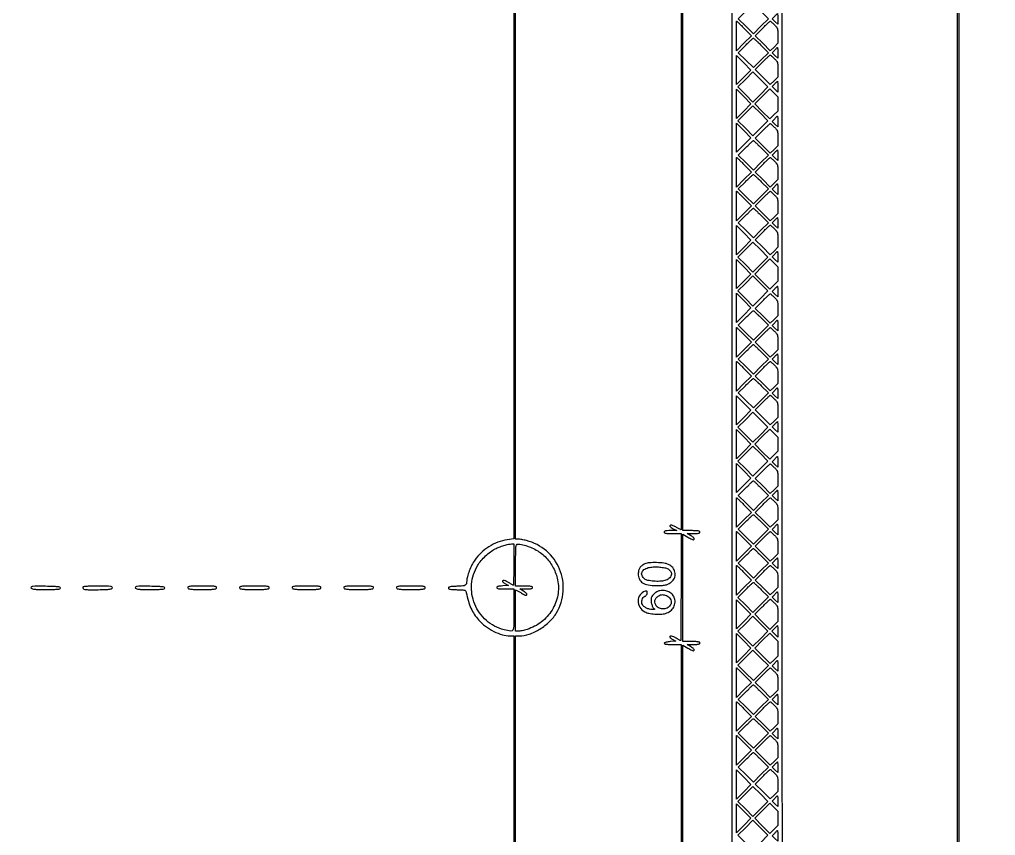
# Model space of a CAD drawing. Extents: x 0 to 836, y 5 to 589.
# Drawn here: x 633.6 to 721.4, y 268.6 to 342 of the extents above; entities that cross this region are included whole.
import ezdxf

# ---------------------------------------------------------------- set-up
doc = ezdxf.new("R2010")
doc.units = 0
doc.header["$MEASUREMENT"] = 0

msp = doc.modelspace()

# ---------------------------------------------------------------- linework, layer by layer
for points in [[(201.712326, 537.783562, -0.000001), (217.055896, 537.76491, -0.426088)], [(546.957638, 269.095817, -0.000001), (546.976289, 285.583213, -0.415883)], [(835.446278, 121.592707, -0.000059), (835.429914, 203.53197, -0.00002), (835.42504, 321.569549), (835.424938, 588.3084), (835.769253, 588.3084, 0.013775), (835.969061, 588.313906, 0.121919), (836.052736, 588.339582, 0.232745), (836.087862, 588.394014, 0.064289), (836.086534, 588.49875), (836.0595, 588.6891), (420.497259, 588.710259, 0.000013), (261.145696, 588.714318, 0.000021), (126.989856, 588.708632)], [(718.0002, 512.4222), (718.0002, 320.588723, -0.000011), (717.997333, 194.273324, -0.000202)], [(604.852986, 529.408162, -0.000002), (620.423836, 529.389509, -0.550615)], [(308.18842, 529.408162, -0.000002), (322.638019, 529.38951, -0.415836)], [(238.738155, 529.614638, -0.000002), (224.300981, 529.63329, -0.415836)], [(531.796111, 538.074638, -0.000002), (517.6951, 538.093291, -0.426056)], [(413.368417, 538.074638, -0.000002), (399.676779, 538.093291, -0.415815)], [(693.315638, 481.579418, -0.000002), (693.334294, 494.031443, -0.550517)], [(336.166934, 548.220763, -0.000002), (326.827688, 548.233536, -0.413812)], [(693.109162, 421.684687, -0.000002), (693.090507, 409.236574, -0.415775)], [(689.941022, 529.408162, -0.000003), (701.809045, 529.389505, -0.550493)], [(383.716206, 529.408162, -0.000003), (394.123716, 529.389504, -0.425916)], [(604.231838, 387.151416, -0.000003), (604.250494, 398.693431, -0.41574)], [(718.148241, 147.565102, 0.000075), (718.164575, 211.571705, 0.000026), (718.1694, 303.889409), (718.1694, 512.350018)], [(702.264644, 191.1114), (702.243472, 351.987169), (702.2223, 512.862937), (661.556209, 512.849834), (620.890119, 512.836731), (620.863609, 513.157512, 0.026954), (620.843222, 513.306107, 0.068539), (620.808319, 513.408976, 0.101462), (620.757379, 513.473778, 0.129485), (620.68905, 513.50635, 0.121912), (620.615088, 513.502253, 0.211929), (620.569515, 513.462632, 0.094469), (620.546543, 513.37233, 0.015182), (620.541, 513.189803), (620.541, 512.8452), (567.3699, 512.8452), (514.1988, 512.8452)], [(678.065531, 377.195383, -0.000057), (678.069, 346.573573), (678.069, 295.291449), (677.478952, 295.198539, 0.052832), (676.638506, 294.973392, 0.048551), (675.838126, 294.572513, 0.048585), (675.130605, 294.025151, 0.053082), (674.565157, 293.366205, 0.034678), (674.305656, 292.927133, 0.022898), (674.067243, 292.391353, 0.022507), (673.890656, 291.872222, 0.069636), (673.837705, 291.506602, -0.060094), (673.804136, 291.239065, -0.206308), (673.700233, 291.10289, -0.10868), (673.481308, 291.036221, -0.011633), (672.947908, 291.006411, 0.006389), (672.553132, 290.988499, 0.034798), (672.341003, 290.961265, 0.077731), (672.227326, 290.919459, 0.272253), (672.1893, 290.8548, 0.275917), (672.228047, 290.78993, 0.075857), (672.344791, 290.748305, 0.03389), (672.562767, 290.721287, 0.006118), (672.971032, 290.703586, -0.004101), (673.483934, 290.683422, -0.062718), (673.658322, 290.65299, -0.184944), (673.745407, 290.584871, -0.087687), (673.79723, 290.449786, 0.021786), (673.984242, 289.668537, 0.035934), (674.217147, 289.031197, 0.040111), (674.516841, 288.485692, 0.037977), (674.904738, 287.984311, 0.049105), (675.524806, 287.420092, 0.042271), (676.273805, 286.955032, 0.044017), (677.04772, 286.643059, 0.073936), (677.739511, 286.5402), (678.069, 286.5402), (678.069, 238.827708)], [(678.2382, 238.8258), (678.2382, 286.5402), (678.561245, 286.5402, 0.085861), (679.458211, 286.695373, 0.053066), (680.424881, 287.160704, 0.051952), (681.297916, 287.836147, 0.069716), (681.917864, 288.619787, 0.11512), (682.5194, 290.558489, 0.116908), (682.195482, 292.551335, 0.116987), (681.011803, 294.185721, 0.115391), (679.214476, 295.124421, 0.009984), (679.004119, 295.174025, 0.009579), (678.789035, 295.215936, 0.009552), (678.598002, 295.245627, 0.033784), (678.474226, 295.254), (678.2382, 295.254), (678.2382, 346.554849, -0.000057), (678.241669, 377.187861, -0.000595)], [(693.1278, 345.795267), (693.1278, 296.085534), (692.736444, 296.304267, 0.011597), (692.578084, 296.388017, 0.014102), (692.425903, 296.458747, 0.012683), (692.295754, 296.510958, 0.089272), (692.228844, 296.523, 0.181597), (692.13939, 296.489403, 0.363837), (692.128552, 296.41974, 0.105918), (692.230451, 296.311364, 0.029861), (692.42985, 296.19036), (692.7471, 296.022878), (692.17605, 296.019139, 0.009031), (691.883658, 296.011942, 0.045588), (691.721948, 295.990177, 0.104163), (691.636175, 295.950583, 0.236978), (691.605, 295.8885, 0.273642), (691.642875, 295.824477, 0.084509), (691.75305, 295.786275, 0.035355), (691.962814, 295.7664, 0.005946), (692.3664, 295.7616), (693.1278, 295.7616), (693.1278, 290.9394, -0.000855), (693.12464, 289.090324, -0.001425), (693.114881, 287.533721, -0.000082), (693.101895, 286.135106, -0.411449), (693.083819, 286.1172, -0.123338), (693.054757, 286.12448, -0.004527), (692.95434, 286.179328, -0.008014), (692.836363, 286.247664, -0.005516), (692.7048, 286.3287, 0.025038), (692.466898, 286.462721, 0.062172), (692.278696, 286.529037, 0.131175), (692.160765, 286.523578, 0.326866), (692.1126, 286.457773, 0.190299), (692.128736, 286.41691, 0.029092), (692.193367, 286.35543, 0.029066), (692.282255, 286.288675, 0.021498), (692.38755, 286.225123), (692.6625, 286.0749), (692.161486, 286.0326, 0.017263), (691.95878, 286.008415, 0.029087), (691.791382, 285.972484, 0.030909), (691.667797, 285.929962, 0.218326), (691.625686, 285.88455, 0.394038), (691.649172, 285.833732, 0.06108), (691.766382, 285.801903, 0.029434), (691.983121, 285.783588, 0.006363), (692.35935, 285.7788), (693.1278, 285.7788), (693.1278, 227.872295)], [(693.297, 227.791709), (693.297, 285.706618), (693.751448, 285.446609, 0.004639), (694.089591, 285.257286, 0.060119), (694.223398, 285.203681, 0.289671), (694.285054, 285.222954, 0.17782), (694.3122, 285.296871, 0.174943), (694.29269, 285.350925, 0.032609), (694.219008, 285.428767, 0.031428), (694.116422, 285.512543, 0.024173), (693.99495, 285.591028), (693.6777, 285.774913), (694.24875, 285.776857, 0.008975), (694.541652, 285.783112, 0.045684), (694.703151, 285.804325, 0.104993), (694.788656, 285.843656, 0.2369), (694.8198, 285.9057, 0.273642), (694.781925, 285.969723, 0.084509), (694.67175, 286.007925, 0.035355), (694.461986, 286.0278, 0.005946), (694.0584, 286.0326), (693.297, 286.0326), (693.297, 290.861009), (693.297, 295.689418), (693.751448, 295.429409, 0.004616), (694.095719, 295.236634, 0.066284), (694.226326, 295.186149, 0.315049), (694.286707, 295.209843, 0.147671), (694.3122, 295.294279, 0.168972), (694.291643, 295.353373, 0.03918), (694.219008, 295.431673, 0.036138), (694.116401, 295.513356, 0.0286), (693.99495, 295.58664), (693.6777, 295.754122), (694.24875, 295.757861, 0.009031), (694.541142, 295.765058, 0.045588), (694.702852, 295.786823, 0.104163), (694.788625, 295.826417, 0.236978), (694.8198, 295.8885, 0.273642), (694.781925, 295.952523, 0.084509), (694.67175, 295.990725, 0.035355), (694.461986, 296.0106, 0.005946), (694.0584, 296.0154), (693.297, 296.0154), (693.297, 345.725976)], [(598.142374, 133.226362, -0.000004), (607.061927, 133.207701, -0.425827)], [(717.979042, 153.570589, -0.000014), (717.95733, 128.915092, -0.566366)]]:
    msp.add_lwpolyline(points, format="xyb")
msp.add_lwpolyline([(697.6962, 508.1922), (697.6962, 349.6518), (697.6962, 191.1114)])
for points in [[(700.341991, 342.733821), (700.995713, 342.076243), (700.318857, 341.403356), (699.642, 340.730469), (698.965143, 341.403356), (698.288287, 342.076243), (698.942009, 342.733821, -0.00331), (699.195935, 342.985887, -0.005234), (699.417291, 343.198236, -0.001538), (699.611265, 343.379337, -0.189215), (699.642, 343.3914, -0.189215), (699.672735, 343.379337, -0.001538), (699.866709, 343.198236, -0.005234), (700.088065, 342.985887, -0.00331)], [(698.819191, 341.211021), (699.472913, 340.553443), (698.796057, 339.880556), (698.1192, 339.207669), (698.1192, 340.538135, -0.001629), (698.120862, 341.048301, -0.002717), (698.125996, 341.477776, -0.000298), (698.132857, 341.859297, -0.408783), (698.142335, 341.8686, -0.194734), (698.158153, 341.862197, -0.000411), (698.350704, 341.675436, -0.00269), (698.566897, 341.463128, -0.001656)], [(701.520783, 341.555331, -0.023128), (701.717566, 341.344544, -0.098766), (701.800865, 341.194892, -0.069835), (701.834472, 341.000947, -0.008033), (701.8416, 340.5573), (701.8416, 339.872539), (701.502187, 339.541111), (701.162774, 339.209683), (700.486931, 339.881563), (699.811087, 340.553443), (700.464809, 341.211021, -0.002913), (700.718343, 341.463097, -0.004636), (700.938461, 341.675436, -0.001211), (701.132012, 341.857827, -0.190583), (701.159248, 341.8686, -0.175863), (701.185193, 341.859183, -0.004416), (701.282245, 341.776577, -0.008954), (701.394889, 341.675383, -0.005921)], [(701.8416, 342.064272), (701.8416, 341.583144), (701.587454, 341.826632), (701.333308, 342.070119), (701.560982, 342.30776, -0.005425), (701.650154, 342.398836, -0.008317), (701.729553, 342.475593, -0.003724), (701.798263, 342.538888, -0.186352), (701.815128, 342.5454, -0.39481), (701.825825, 342.535394, -0.002934), (701.833824, 342.404069, -0.008584), (701.839697, 342.248756, -0.005157)], [(700.341991, 339.688221), (700.995713, 339.030643), (700.318857, 338.357756), (699.642, 337.684869), (698.965143, 338.357756), (698.288287, 339.030643), (698.942009, 339.688221, -0.00331), (699.195935, 339.940287, -0.005234), (699.417291, 340.152636, -0.001538), (699.611265, 340.333737, -0.189215), (699.642, 340.3458, -0.189215), (699.672735, 340.333737, -0.001538), (699.866709, 340.152636, -0.005234), (700.088065, 339.940287, -0.00331)], [(701.8416, 339.018672), (701.8416, 338.537544), (701.587454, 338.781032), (701.333308, 339.024519), (701.560982, 339.26216, -0.005425), (701.650154, 339.353236, -0.008317), (701.729553, 339.429993, -0.003724), (701.798263, 339.493288, -0.186352), (701.815128, 339.4998, -0.39481), (701.825825, 339.489794, -0.002934), (701.833824, 339.358469, -0.008584), (701.839697, 339.203156, -0.005157)], [(701.520783, 338.509731, -0.023128), (701.717566, 338.298944, -0.098766), (701.800865, 338.149292, -0.069835), (701.834472, 337.955347, -0.008033), (701.8416, 337.5117), (701.8416, 336.826939), (701.502187, 336.495511), (701.162774, 336.164083), (700.486931, 336.835963), (699.811087, 337.507843), (700.464809, 338.165421, -0.002913), (700.718343, 338.417497, -0.004636), (700.938461, 338.629836, -0.001211), (701.132012, 338.812227, -0.190583), (701.159248, 338.823, -0.175863), (701.185193, 338.813583, -0.004416), (701.282245, 338.730977, -0.008954), (701.394889, 338.629783, -0.005921)], [(701.8416, 335.973072), (701.8416, 335.491944), (701.587454, 335.735432), (701.333308, 335.978919), (701.560982, 336.21656, -0.005425), (701.650154, 336.307636, -0.008317), (701.729553, 336.384393, -0.003724), (701.798263, 336.447688, -0.186352), (701.815128, 336.4542, -0.39481), (701.825825, 336.444194, -0.002934), (701.833824, 336.312869, -0.008584), (701.839697, 336.157556, -0.005157)], [(701.8416, 332.842872), (701.8416, 332.361744), (701.587454, 332.605232), (701.333308, 332.848719), (701.560982, 333.08636, -0.005425), (701.650154, 333.177436, -0.008317), (701.729553, 333.254193, -0.003724), (701.798263, 333.317488, -0.186352), (701.815128, 333.324, -0.39481), (701.825825, 333.313994, -0.002934), (701.833824, 333.182669, -0.008584), (701.839697, 333.027356, -0.005157)], [(701.520783, 332.333931, -0.023128), (701.717566, 332.123144, -0.098766), (701.800865, 331.973492, -0.069835), (701.834472, 331.779547, -0.008033), (701.8416, 331.3359), (701.8416, 330.651139), (701.502187, 330.319711), (701.162774, 329.988283), (700.486931, 330.660163), (699.811087, 331.332043), (700.464809, 331.989621, -0.002913), (700.718343, 332.241697, -0.004636), (700.938461, 332.454036, -0.001211), (701.132012, 332.636427, -0.190583), (701.159248, 332.6472, -0.175863), (701.185193, 332.637783, -0.004416), (701.282245, 332.555177, -0.008954), (701.394889, 332.453983, -0.005921)], [(700.341991, 330.466821), (700.995713, 329.809243), (700.318857, 329.136356), (699.642, 328.463469), (698.965143, 329.136356), (698.288287, 329.809243), (698.942009, 330.466821, -0.00331), (699.195935, 330.718887, -0.005234), (699.417291, 330.931236, -0.001538), (699.611265, 331.112337, -0.189215), (699.642, 331.1244, -0.189215), (699.672735, 331.112337, -0.001538), (699.866709, 330.931236, -0.005234), (700.088065, 330.718887, -0.00331)], [(698.819191, 328.944021), (699.472913, 328.286443), (698.796057, 327.613556), (698.1192, 326.940669), (698.1192, 328.271135, -0.001629), (698.120862, 328.781301, -0.002717), (698.125996, 329.210776, -0.000298), (698.132857, 329.592297, -0.408783), (698.142335, 329.6016, -0.194734), (698.158153, 329.595197, -0.000411), (698.350704, 329.408436, -0.00269), (698.566897, 329.196128, -0.001656)], [(701.520783, 329.288331, -0.023128), (701.717566, 329.077544, -0.098766), (701.800865, 328.927892, -0.069835), (701.834472, 328.733947, -0.008033), (701.8416, 328.2903), (701.8416, 327.605539), (701.502187, 327.274111), (701.162774, 326.942683), (700.486931, 327.614563), (699.811087, 328.286443), (700.464809, 328.944021, -0.002913), (700.718343, 329.196097, -0.004636), (700.938461, 329.408436, -0.001211), (701.132012, 329.590827, -0.190583), (701.159248, 329.6016, -0.175863), (701.185193, 329.592183, -0.004416), (701.282245, 329.509577, -0.008954), (701.394889, 329.408383, -0.005921)], [(701.8416, 329.797272), (701.8416, 329.316144), (701.587454, 329.559632), (701.333308, 329.803119), (701.560982, 330.04076, -0.005425), (701.650154, 330.131836, -0.008317), (701.729553, 330.208593, -0.003724), (701.798263, 330.271888, -0.186352), (701.815128, 330.2784, -0.39481), (701.825825, 330.268394, -0.002934), (701.833824, 330.137069, -0.008584), (701.839697, 329.981756, -0.005157)], [(700.341991, 327.421221), (700.995713, 326.763643), (700.318857, 326.090756), (699.642, 325.417869), (698.965143, 326.090756), (698.288287, 326.763643), (698.942009, 327.421221, -0.00331), (699.195935, 327.673287, -0.005234), (699.417291, 327.885636, -0.001538), (699.611265, 328.066737, -0.189215), (699.642, 328.0788, -0.189215), (699.672735, 328.066737, -0.001538), (699.866709, 327.885636, -0.005234), (700.088065, 327.673287, -0.00331)], [(701.8416, 326.751672), (701.8416, 326.270544), (701.587454, 326.514032), (701.333308, 326.757519), (701.560982, 326.99516, -0.005425), (701.650154, 327.086236, -0.008317), (701.729553, 327.162993, -0.003724), (701.798263, 327.226288, -0.186352), (701.815128, 327.2328, -0.39481), (701.825825, 327.222794, -0.002934), (701.833824, 327.091469, -0.008584), (701.839697, 326.936156, -0.005157)], [(698.819191, 325.898421), (699.472913, 325.240843), (698.796057, 324.567956), (698.1192, 323.895069), (698.1192, 325.225535, -0.001629), (698.120862, 325.735701, -0.002717), (698.125996, 326.165176, -0.000298), (698.132857, 326.546697, -0.408783), (698.142335, 326.556, -0.194734), (698.158153, 326.549597, -0.000411), (698.350704, 326.362836, -0.00269), (698.566897, 326.150528, -0.001656)], [(701.520783, 326.242731, -0.023128), (701.717566, 326.031944, -0.098766), (701.800865, 325.882292, -0.069835), (701.834472, 325.688347, -0.008033), (701.8416, 325.2447), (701.8416, 324.559939), (701.502187, 324.228511), (701.162774, 323.897083), (700.486931, 324.568963), (699.811087, 325.240843), (700.464809, 325.898421, -0.002913), (700.718343, 326.150497, -0.004636), (700.938461, 326.362836, -0.001211), (701.132012, 326.545227, -0.190583), (701.159248, 326.556, -0.175863), (701.185193, 326.546583, -0.004416), (701.282245, 326.463977, -0.008954), (701.394889, 326.362783, -0.005921)], [(700.341991, 324.375621), (700.995713, 323.718043), (700.318857, 323.045156), (699.642, 322.372269), (698.965143, 323.045156), (698.288287, 323.718043), (698.942009, 324.375621, -0.00331), (699.195935, 324.627687, -0.005234), (699.417291, 324.840036, -0.001538), (699.611265, 325.021137, -0.189215), (699.642, 325.0332, -0.189215), (699.672735, 325.021137, -0.001538), (699.866709, 324.840036, -0.005234), (700.088065, 324.627687, -0.00331)], [(701.520783, 323.197131, -0.023128), (701.717566, 322.986344, -0.098766), (701.800865, 322.836692, -0.069835), (701.834472, 322.642747, -0.008033), (701.8416, 322.1991), (701.8416, 321.514339), (701.502187, 321.182911), (701.162774, 320.851483), (700.486931, 321.523363), (699.811087, 322.195243), (700.464809, 322.852821, -0.002913), (700.718343, 323.104897, -0.004636), (700.938461, 323.317236, -0.001211), (701.132012, 323.499627, -0.190583), (701.159248, 323.5104, -0.175863), (701.185193, 323.500983, -0.004416), (701.282245, 323.418377, -0.008954), (701.394889, 323.317183, -0.005921)], [(701.8416, 323.706072), (701.8416, 323.224944), (701.587454, 323.468432), (701.333308, 323.711919), (701.560982, 323.94956, -0.005425), (701.650154, 324.040636, -0.008317), (701.729553, 324.117393, -0.003724), (701.798263, 324.180688, -0.186352), (701.815128, 324.1872, -0.39481), (701.825825, 324.177194, -0.002934), (701.833824, 324.045869, -0.008584), (701.839697, 323.890556, -0.005157)], [(701.8416, 320.660472), (701.8416, 320.179344), (701.587454, 320.422832), (701.333308, 320.666319), (701.560982, 320.90396, -0.005425), (701.650154, 320.995036, -0.008317), (701.729553, 321.071793, -0.003724), (701.798263, 321.135088, -0.186352), (701.815128, 321.1416, -0.39481), (701.825825, 321.131594, -0.002934), (701.833824, 321.000269, -0.008584), (701.839697, 320.844956, -0.005157)], [(701.520783, 317.021331, -0.023128), (701.717566, 316.810544, -0.098766), (701.800865, 316.660892, -0.069835), (701.834472, 316.466947, -0.008033), (701.8416, 316.0233), (701.8416, 315.338539), (701.502187, 315.007111), (701.162774, 314.675683), (700.486931, 315.347563), (699.811087, 316.019443), (700.464809, 316.677021, -0.002913), (700.718343, 316.929097, -0.004636), (700.938461, 317.141436, -0.001211), (701.132012, 317.323827, -0.190583), (701.159248, 317.3346, -0.175863), (701.185193, 317.325183, -0.004416), (701.282245, 317.242577, -0.008954), (701.394889, 317.141383, -0.005921)], [(701.8416, 317.530272), (701.8416, 317.049144), (701.587454, 317.292632), (701.333308, 317.536119), (701.560982, 317.77376, -0.005425), (701.650154, 317.864836, -0.008317), (701.729553, 317.941593, -0.003724), (701.798263, 318.004888, -0.186352), (701.815128, 318.0114, -0.39481), (701.825825, 318.001394, -0.002934), (701.833824, 317.870069, -0.008584), (701.839697, 317.714756, -0.005157)], [(700.341991, 315.154221), (700.995713, 314.496643), (700.318857, 313.823756), (699.642, 313.150869), (698.965143, 313.823756), (698.288287, 314.496643), (698.942009, 315.154221, -0.00331), (699.195935, 315.406287, -0.005234), (699.417291, 315.618636, -0.001538), (699.611265, 315.799737, -0.189215), (699.642, 315.8118, -0.189215), (699.672735, 315.799737, -0.001538), (699.866709, 315.618636, -0.005234), (700.088065, 315.406287, -0.00331)], [(701.8416, 314.484672), (701.8416, 314.003544), (701.587454, 314.247032), (701.333308, 314.490519), (701.560982, 314.72816, -0.005425), (701.650154, 314.819236, -0.008317), (701.729553, 314.895993, -0.003724), (701.798263, 314.959288, -0.186352), (701.815128, 314.9658, -0.39481), (701.825825, 314.955794, -0.002934), (701.833824, 314.824469, -0.008584), (701.839697, 314.669156, -0.005157)], [(698.819191, 313.631421), (699.472913, 312.973843), (698.796057, 312.300956), (698.1192, 311.628069), (698.1192, 312.958535, -0.001629), (698.120862, 313.468701, -0.002717), (698.125996, 313.898176, -0.000298), (698.132857, 314.279697, -0.408783), (698.142335, 314.289, -0.194734), (698.158153, 314.282597, -0.000411), (698.350704, 314.095836, -0.00269), (698.566897, 313.883528, -0.001656)], [(701.520783, 313.975731, -0.023128), (701.717566, 313.764944, -0.098766), (701.800865, 313.615292, -0.069835), (701.834472, 313.421347, -0.008033), (701.8416, 312.9777), (701.8416, 312.292939), (701.502187, 311.961511), (701.162774, 311.630083), (700.486931, 312.301963), (699.811087, 312.973843), (700.464809, 313.631421, -0.002913), (700.718343, 313.883497, -0.004636), (700.938461, 314.095836, -0.001211), (701.132012, 314.278227, -0.190583), (701.159248, 314.289, -0.175863), (701.185193, 314.279583, -0.004416), (701.282245, 314.196977, -0.008954), (701.394889, 314.095783, -0.005921)], [(700.341991, 312.108621), (700.995713, 311.451043), (700.318857, 310.778156), (699.642, 310.105269), (698.965143, 310.778156), (698.288287, 311.451043), (698.942009, 312.108621, -0.00331), (699.195935, 312.360687, -0.005234), (699.417291, 312.573036, -0.001538), (699.611265, 312.754137, -0.189215), (699.642, 312.7662, -0.189215), (699.672735, 312.754137, -0.001538), (699.866709, 312.573036, -0.005234), (700.088065, 312.360687, -0.00331)], [(698.819191, 310.585821), (699.472913, 309.928243), (698.796057, 309.255356), (698.1192, 308.582469), (698.1192, 309.912935, -0.001629), (698.120862, 310.423101, -0.002717), (698.125996, 310.852576, -0.000298), (698.132857, 311.234097, -0.408783), (698.142335, 311.2434, -0.194734), (698.158153, 311.236997, -0.000411), (698.350704, 311.050236, -0.00269), (698.566897, 310.837928, -0.001656)], [(701.520783, 310.930131, -0.023128), (701.717566, 310.719344, -0.098766), (701.800865, 310.569692, -0.069835), (701.834472, 310.375747, -0.008033), (701.8416, 309.9321), (701.8416, 309.247339), (701.502187, 308.915911), (701.162774, 308.584483), (700.486931, 309.256363), (699.811087, 309.928243), (700.464809, 310.585821, -0.002913), (700.718343, 310.837897, -0.004636), (700.938461, 311.050236, -0.001211), (701.132012, 311.232627, -0.190583), (701.159248, 311.2434, -0.175863), (701.185193, 311.233983, -0.004416), (701.282245, 311.151377, -0.008954), (701.394889, 311.050183, -0.005921)], [(701.8416, 311.439072), (701.8416, 310.957944), (701.587454, 311.201432), (701.333308, 311.444919), (701.560982, 311.68256, -0.005425), (701.650154, 311.773636, -0.008317), (701.729553, 311.850393, -0.003724), (701.798263, 311.913688, -0.186352), (701.815128, 311.9202, -0.39481), (701.825825, 311.910194, -0.002934), (701.833824, 311.778869, -0.008584), (701.839697, 311.623556, -0.005157)], [(700.341991, 309.063021), (700.995713, 308.405443), (700.318857, 307.732556), (699.642, 307.059669), (698.965143, 307.732556), (698.288287, 308.405443), (698.942009, 309.063021, -0.00331), (699.195935, 309.315087, -0.005234), (699.417291, 309.527436, -0.001538), (699.611265, 309.708537, -0.189215), (699.642, 309.7206, -0.189215), (699.672735, 309.708537, -0.001538), (699.866709, 309.527436, -0.005234), (700.088065, 309.315087, -0.00331)], [(701.8416, 308.393472), (701.8416, 307.912344), (701.587454, 308.155832), (701.333308, 308.399319), (701.560982, 308.63696, -0.005425), (701.650154, 308.728036, -0.008317), (701.729553, 308.804793, -0.003724), (701.798263, 308.868088, -0.186352), (701.815128, 308.8746, -0.39481), (701.825825, 308.864594, -0.002934), (701.833824, 308.733269, -0.008584), (701.839697, 308.577956, -0.005157)], [(701.520783, 307.884531, -0.023128), (701.717566, 307.673744, -0.098766), (701.800865, 307.524092, -0.069835), (701.834472, 307.330147, -0.008033), (701.8416, 306.8865), (701.8416, 306.201739), (701.502187, 305.870311), (701.162774, 305.538883), (700.486931, 306.210763), (699.811087, 306.882643), (700.464809, 307.540221, -0.002913), (700.718343, 307.792297, -0.004636), (700.938461, 308.004636, -0.001211), (701.132012, 308.187027, -0.190583), (701.159248, 308.1978, -0.175863), (701.185193, 308.188383, -0.004416), (701.282245, 308.105777, -0.008954), (701.394889, 308.004583, -0.005921)], [(701.8416, 305.347872), (701.8416, 304.866744), (701.587454, 305.110232), (701.333308, 305.353719), (701.560982, 305.59136, -0.005425), (701.650154, 305.682436, -0.008317), (701.729553, 305.759193, -0.003724), (701.798263, 305.822488, -0.186352), (701.815128, 305.829, -0.39481), (701.825825, 305.818994, -0.002934), (701.833824, 305.687669, -0.008584), (701.839697, 305.532356, -0.005157)], [(701.8416, 302.217672), (701.8416, 301.736544), (701.587454, 301.980032), (701.333308, 302.223519), (701.560982, 302.46116, -0.005425), (701.650154, 302.552236, -0.008317), (701.729553, 302.628993, -0.003724), (701.798263, 302.692288, -0.186352), (701.815128, 302.6988, -0.39481), (701.825825, 302.688794, -0.002934), (701.833824, 302.557469, -0.008584), (701.839697, 302.402156, -0.005157)], [(701.520783, 301.708731, -0.023128), (701.717566, 301.497944, -0.098766), (701.800865, 301.348292, -0.069835), (701.834472, 301.154347, -0.008033), (701.8416, 300.7107), (701.8416, 300.025939), (701.502187, 299.694511), (701.162774, 299.363083), (700.486931, 300.034963), (699.811087, 300.706843), (700.464809, 301.364421, -0.002913), (700.718343, 301.616497, -0.004636), (700.938461, 301.828836, -0.001211), (701.132012, 302.011227, -0.190583), (701.159248, 302.022, -0.175863), (701.185193, 302.012583, -0.004416), (701.282245, 301.929977, -0.008954), (701.394889, 301.828783, -0.005921)], [(700.341991, 299.841621), (700.995713, 299.184043), (700.318857, 298.511156), (699.642, 297.838269), (698.965143, 298.511156), (698.288287, 299.184043), (698.942009, 299.841621, -0.00331), (699.195935, 300.093687, -0.005234), (699.417291, 300.306036, -0.001538), (699.611265, 300.487137, -0.189215), (699.642, 300.4992, -0.189215), (699.672735, 300.487137, -0.001538), (699.866709, 300.306036, -0.005234), (700.088065, 300.093687, -0.00331)], [(701.8416, 299.172072), (701.8416, 298.690944), (701.587454, 298.934432), (701.333308, 299.177919), (701.560982, 299.41556, -0.005425), (701.650154, 299.506636, -0.008317), (701.729553, 299.583393, -0.003724), (701.798263, 299.646688, -0.186352), (701.815128, 299.6532, -0.39481), (701.825825, 299.643194, -0.002934), (701.833824, 299.511869, -0.008584), (701.839697, 299.356556, -0.005157)], [(698.819191, 298.318821), (699.472913, 297.661243), (698.796057, 296.988356), (698.1192, 296.315469), (698.1192, 297.645935, -0.001629), (698.120862, 298.156101, -0.002717), (698.125996, 298.585576, -0.000298), (698.132857, 298.967097, -0.408783), (698.142335, 298.9764, -0.194734), (698.158153, 298.969997, -0.000411), (698.350704, 298.783236, -0.00269), (698.566897, 298.570928, -0.001656)], [(701.520783, 298.663131, -0.023128), (701.717566, 298.452344, -0.098766), (701.800865, 298.302692, -0.069835), (701.834472, 298.108747, -0.008033), (701.8416, 297.6651), (701.8416, 296.980339), (701.502187, 296.648911), (701.162774, 296.317483), (700.486931, 296.989363), (699.811087, 297.661243), (700.464809, 298.318821, -0.002913), (700.718343, 298.570897, -0.004636), (700.938461, 298.783236, -0.001211), (701.132012, 298.965627, -0.190583), (701.159248, 298.9764, -0.175863), (701.185193, 298.966983, -0.004416), (701.282245, 298.884377, -0.008954), (701.394889, 298.783183, -0.005921)], [(700.341991, 296.796021), (700.995713, 296.138443), (700.318857, 295.465556), (699.642, 294.792669), (698.965143, 295.465556), (698.288287, 296.138443), (698.942009, 296.796021, -0.00331), (699.195935, 297.048087, -0.005234), (699.417291, 297.260436, -0.001538), (699.611265, 297.441537, -0.189215), (699.642, 297.4536, -0.189215), (699.672735, 297.441537, -0.001538), (699.866709, 297.260436, -0.005234), (700.088065, 297.048087, -0.00331)], [(701.8416, 296.126472), (701.8416, 295.645344), (701.587454, 295.888832), (701.333308, 296.132319), (701.560982, 296.36996, -0.005425), (701.650154, 296.461036, -0.008317), (701.729553, 296.537793, -0.003724), (701.798263, 296.601088, -0.186352), (701.815128, 296.6076, -0.39481), (701.825825, 296.597594, -0.002934), (701.833824, 296.466269, -0.008584), (701.839697, 296.310956, -0.005157)], [(698.819191, 295.273221), (699.472913, 294.615643), (698.796057, 293.942756), (698.1192, 293.269869), (698.1192, 294.600335, -0.001629), (698.120862, 295.110501, -0.002717), (698.125996, 295.539976, -0.000298), (698.132857, 295.921497, -0.408783), (698.142335, 295.9308, -0.194734), (698.158153, 295.924397, -0.000411), (698.350704, 295.737636, -0.00269), (698.566897, 295.525328, -0.001656)], [(701.520783, 295.617531, -0.023128), (701.717566, 295.406744, -0.098766), (701.800865, 295.257092, -0.069835), (701.834472, 295.063147, -0.008033), (701.8416, 294.6195), (701.8416, 293.934739), (701.502187, 293.603311), (701.162774, 293.271883), (700.486931, 293.943763), (699.811087, 294.615643), (700.464809, 295.273221, -0.002913), (700.718343, 295.525297, -0.004636), (700.938461, 295.737636, -0.001211), (701.132012, 295.920027, -0.190583), (701.159248, 295.9308, -0.175863), (701.185193, 295.921383, -0.004416), (701.282245, 295.838777, -0.008954), (701.394889, 295.737583, -0.005921)], [(678.069, 292.9698, -0.002214), (678.065839, 292.256125, -0.003692), (678.056081, 291.655328, -0.000549), (678.042994, 291.126117, -0.406671), (678.025019, 291.1086, -0.123338), (677.995957, 291.11588, -0.004527), (677.89554, 291.170728, -0.008014), (677.777563, 291.239064, -0.005516), (677.646, 291.3201, 0.025038), (677.408098, 291.454121, 0.062172), (677.219896, 291.520437, 0.131175), (677.101965, 291.514978, 0.326866), (677.0538, 291.449173, 0.190299), (677.069936, 291.40831, 0.029092), (677.134567, 291.34683, 0.029066), (677.223455, 291.280075, 0.021498), (677.32875, 291.216523), (677.6037, 291.0663), (677.07495, 291.041113, 0.011248), (676.817663, 291.02305, 0.045136), (676.662706, 290.994404, 0.089857), (676.576338, 290.952444, 0.239244), (676.5462, 290.893063, 0.284034), (676.584182, 290.831596, 0.076103), (676.69842, 290.794763, 0.033861), (676.911131, 290.775076, 0.006149), (677.3076, 290.7702), (678.069, 290.7702), (678.069, 288.8667, -0.002434), (678.061695, 287.365939, -0.112965), (677.990835, 287.069604, -0.327673), (677.801144, 286.971376, -0.024139), (677.192912, 287.097048, -0.117152), (675.599992, 287.937017, -0.116694), (674.552283, 289.404711, -0.116692), (674.273373, 291.18632, -0.117143), (674.823206, 292.90121, -0.039513), (675.126588, 293.323952, -0.029071), (675.523797, 293.742217, -0.029212), (675.963678, 294.10874, -0.041836), (676.395566, 294.375108, -0.02641), (676.752315, 294.532806, -0.017156), (677.17903, 294.678538, -0.016876), (677.589116, 294.788089, -0.049554), (677.87865, 294.825432), (678.069, 294.831)], [(679.02471, 294.705023, -0.065301), (680.10115, 294.268548, -0.072856), (680.984612, 293.581341, -0.073083), (681.63179, 292.671628, -0.066301), (682.016629, 291.583799, -0.099113), (682.03051, 290.201083, -0.091259), (681.51667, 288.874534, -0.089543), (680.552969, 287.79806, -0.090857), (679.278323, 287.133184, -0.011169), (679.049659, 287.068115, -0.011079), (678.817705, 287.013133, -0.010991), (678.612884, 286.974038, -0.041679), (678.483089, 286.9632), (678.2382, 286.9632), (678.2382, 288.830609), (678.2382, 290.698018), (678.692648, 290.438009, 0.004639), (679.030791, 290.248686, 0.060119), (679.164598, 290.195081, 0.289671), (679.226254, 290.214354, 0.17782), (679.2534, 290.288271, 0.174943), (679.23389, 290.342325, 0.032609), (679.160208, 290.420167, 0.031428), (679.057622, 290.503943, 0.024173), (678.93615, 290.582428), (678.6189, 290.766313), (679.18995, 290.768257, 0.008975), (679.482852, 290.774512, 0.045684), (679.644351, 290.795725, 0.104993), (679.729856, 290.835056, 0.2369), (679.761, 290.8971, 0.273642), (679.723125, 290.961123, 0.084509), (679.61295, 290.999325, 0.035355), (679.403186, 291.0192, 0.005946), (678.9996, 291.024), (678.2382, 291.024), (678.2382, 292.9275, -0.002238), (678.244857, 294.414763, -0.102261), (678.309178, 294.712497, -0.334492), (678.487097, 294.811698, -0.029471)], [(700.341991, 293.750421), (700.995713, 293.092843), (700.318857, 292.419956), (699.642, 291.747069), (698.965143, 292.419956), (698.288287, 293.092843), (698.942009, 293.750421, -0.00331), (699.195935, 294.002487, -0.005234), (699.417291, 294.214836, -0.001538), (699.611265, 294.395937, -0.189215), (699.642, 294.408, -0.189215), (699.672735, 294.395937, -0.001538), (699.866709, 294.214836, -0.005234), (700.088065, 294.002487, -0.00331)], [(701.8416, 293.080872), (701.8416, 292.599744), (701.587454, 292.843232), (701.333308, 293.086719), (701.560982, 293.32436, -0.005425), (701.650154, 293.415436, -0.008317), (701.729553, 293.492193, -0.003724), (701.798263, 293.555488, -0.186352), (701.815128, 293.562, -0.39481), (701.825825, 293.551994, -0.002934), (701.833824, 293.420669, -0.008584), (701.839697, 293.265356, -0.005157)], [(689.8707, 293.020347, 0.053672), (689.598215, 292.863271, 0.089458), (689.415864, 292.672253, 0.090403), (689.312922, 292.431081, 0.055837), (689.2785, 292.1238, 0.10406), (689.379234, 291.645023, 0.148393), (689.660381, 291.317518, 0.105117), (690.159865, 291.13104, 0.03681), (690.9282, 291.073875, 0.014948), (691.467793, 291.089644, 0.05366), (691.807203, 291.146623, 0.072223), (692.071755, 291.264048, 0.044209), (692.343955, 291.471102, 0.140323), (692.566323, 291.83111, 0.124029), (692.578562, 292.272981, 0.116908), (692.377111, 292.68804, 0.115538), (692.010034, 292.970653, 0.076424), (691.584918, 293.089915, 0.024439), (690.928338, 293.137332, 0.024038), (690.274857, 293.121094, 0.085905)], [(691.963324, 292.577687, -0.152341), (692.211814, 292.333915, -0.193791), (692.246703, 292.017397, -0.158165), (692.046344, 291.716061, -0.101891), (691.668676, 291.525546, -0.056119), (691.221066, 291.456981, -0.030501), (690.66412, 291.468736, -0.02923), (690.14302, 291.542453, -0.110494), (689.843963, 291.675669, -0.135251), (689.616103, 291.967596, -0.203488), (689.618525, 292.286052, -0.162529), (689.862882, 292.558368, -0.086537), (690.2937, 292.712985, -0.038102), (690.718301, 292.753771, -0.025119), (691.208837, 292.73874, -0.02485), (691.66487, 292.678865, -0.073437)], [(698.819191, 292.227621), (699.472913, 291.570043), (698.796057, 290.897156), (698.1192, 290.224269), (698.1192, 291.554735, -0.001629), (698.120862, 292.064901, -0.002717), (698.125996, 292.494376, -0.000298), (698.132857, 292.875897, -0.408783), (698.142335, 292.8852, -0.194734), (698.158153, 292.878797, -0.000411), (698.350704, 292.692036, -0.00269), (698.566897, 292.479728, -0.001656)], [(701.520783, 292.571931, -0.023128), (701.717566, 292.361144, -0.098766), (701.800865, 292.211492, -0.069835), (701.834472, 292.017547, -0.008033), (701.8416, 291.5739), (701.8416, 290.889139), (701.502187, 290.557711), (701.162774, 290.226283), (700.486931, 290.898163), (699.811087, 291.570043), (700.464809, 292.227621, -0.002913), (700.718343, 292.479697, -0.004636), (700.938461, 292.692036, -0.001211), (701.132012, 292.874427, -0.190583), (701.159248, 292.8852, -0.175863), (701.185193, 292.875783, -0.004416), (701.282245, 292.793177, -0.008954), (701.394889, 292.691983, -0.005921)], [(634.600285, 290.878132, 0.251212), (634.667728, 290.795155, 0.071206), (634.834255, 290.751942, 0.025348), (635.161801, 290.731925, 0.002588), (635.939359, 290.7279, 0.002964), (636.661334, 290.73218, 0.021179), (637.009993, 290.751099, 0.045119), (637.197997, 290.78662, 0.335246), (637.2495, 290.8548, 0.334881), (637.197483, 290.923756, 0.04165), (637.001282, 290.962502, 0.020579), (636.642103, 290.987892, 0.002999), (635.910427, 291.005032, 0.002151), (635.091387, 291.015778, 0.02635), (634.77873, 291.002053, 0.099142), (634.63915, 290.959762, 0.328399)], [(639.275344, 290.932029, 0.362859), (639.292641, 290.811553, 0.142614), (639.455229, 290.733272, 0.039903), (639.850133, 290.699373, 0.006123), (640.639013, 290.704405, 0.002888), (641.372683, 290.72231, 0.025518), (641.695586, 290.748588, 0.067043), (641.862579, 290.794107, 0.250335), (641.928791, 290.87595, 0.329521), (641.889982, 290.956908, 0.093362), (641.748185, 291.000922, 0.026378), (641.435924, 291.020321, 0.002325), (640.644696, 291.024, 0.004799), (640.071943, 291.018503, 0.011967), (639.653682, 291.000452, 0.008478), (639.342865, 290.974276, 0.233154)], [(643.990885, 290.878132, 0.251212), (644.058328, 290.795155, 0.071206), (644.224855, 290.751942, 0.025348), (644.552401, 290.731925, 0.002588), (645.329959, 290.7279, 0.002964), (646.051934, 290.73218, 0.021179), (646.400593, 290.751099, 0.045119), (646.588597, 290.78662, 0.335246), (646.6401, 290.8548, 0.334881), (646.588083, 290.923756, 0.04165), (646.391882, 290.962502, 0.020579), (646.032703, 290.987892, 0.002999), (645.301027, 291.005032, 0.002151), (644.481987, 291.015778, 0.02635), (644.16933, 291.002053, 0.099142), (644.02975, 290.959762, 0.328399)], [(648.728905, 290.87595, 0.251426), (648.795044, 290.794644, 0.070478), (648.958954, 290.751998, 0.025711), (649.279103, 290.731994, 0.002748), (650.0241, 290.7279, 0.002748), (650.769097, 290.731994, 0.025711), (651.089246, 290.751998, 0.070478), (651.253156, 290.794644, 0.251426), (651.319295, 290.87595, 0.330993), (651.280251, 290.956976, 0.092428), (651.137188, 291.00094, 0.026158), (650.822403, 291.020326, 0.002301), (650.0241, 291.024, 0.002301), (649.225797, 291.020326, 0.026158), (648.911012, 291.00094, 0.092428), (648.767949, 290.956976, 0.330993)], [(653.381905, 290.87595, 0.254832), (653.449142, 290.794368, 0.068159), (653.618015, 290.751903, 0.024934), (653.947843, 290.731962, 0.002632), (654.7194, 290.7279, 0.002632), (655.490957, 290.731962, 0.024934), (655.820785, 290.751903, 0.068159), (655.989658, 290.794368, 0.254832), (656.056895, 290.87595, 0.335991), (656.016819, 290.95724, 0.088793), (655.868756, 291.000999, 0.02535), (655.544319, 291.020344, 0.002216), (654.7194, 291.024, 0.002216), (653.894481, 291.020344, 0.02535), (653.570044, 291.000999, 0.088793), (653.421981, 290.95724, 0.335991)], [(658.119505, 290.87595, 0.251426), (658.185644, 290.794644, 0.070478), (658.349554, 290.751998, 0.025711), (658.669703, 290.731994, 0.002748), (659.4147, 290.7279, 0.002748), (660.159697, 290.731994, 0.025711), (660.479846, 290.751998, 0.070478), (660.643756, 290.794644, 0.251426), (660.709895, 290.87595, 0.330993), (660.670851, 290.956976, 0.092428), (660.527788, 291.00094, 0.026158), (660.213003, 291.020326, 0.002301), (659.4147, 291.024, 0.002301), (658.616397, 291.020326, 0.026158), (658.301612, 291.00094, 0.092428), (658.158549, 290.956976, 0.330993)], [(662.772505, 290.87595, 0.254832), (662.839742, 290.794368, 0.068159), (663.008615, 290.751903, 0.024934), (663.338443, 290.731962, 0.002632), (664.11, 290.7279, 0.002632), (664.881557, 290.731962, 0.024934), (665.211385, 290.751903, 0.068159), (665.380258, 290.794368, 0.254832), (665.447495, 290.87595, 0.335991), (665.407419, 290.95724, 0.088793), (665.259356, 291.000999, 0.02535), (664.934919, 291.020344, 0.002216), (664.11, 291.024, 0.002216), (663.285081, 291.020344, 0.02535), (662.960644, 291.000999, 0.088793), (662.812581, 290.95724, 0.335991)], [(667.510105, 290.87595, 0.251426), (667.576244, 290.794644, 0.070478), (667.740154, 290.751998, 0.025711), (668.060303, 290.731994, 0.002748), (668.8053, 290.7279, 0.002748), (669.550297, 290.731994, 0.025711), (669.870446, 290.751998, 0.070478), (670.034356, 290.794644, 0.251426), (670.100495, 290.87595, 0.330993), (670.061451, 290.956976, 0.092428), (669.918388, 291.00094, 0.026158), (669.603603, 291.020326, 0.002301), (668.8053, 291.024, 0.002301), (668.006997, 291.020326, 0.026158), (667.692212, 291.00094, 0.092428), (667.549149, 290.956976, 0.330993)], [(700.341933, 290.70488), (700.995596, 290.047361), (700.295772, 289.351171), (699.595947, 288.654982), (698.923008, 289.331891), (698.250069, 290.0088), (698.9229, 290.6856, -0.003216), (699.184153, 290.945036, -0.005093), (699.411678, 291.16359, -0.001457), (699.611214, 291.350295, -0.189541), (699.642, 291.3624, -0.189214), (699.672735, 291.350337, -0.001538), (699.866691, 291.169254, -0.005234), (700.088029, 290.956923, -0.00331)], [(691.125564, 290.589401, 0.055757), (691.006535, 290.541642, 0.028701), (690.869486, 290.457549, 0.028124), (690.736814, 290.353733, 0.037788), (690.630057, 290.244744, 0.029405), (690.512021, 290.086445, 0.074549), (690.451961, 289.95655, 0.072535), (690.431757, 289.812616, 0.026727), (690.443837, 289.607412, 0.031012), (690.470703, 289.45479, 0.027174), (690.51711, 289.29961, 0.028137), (690.574662, 289.163933, 0.069644), (690.635207, 289.074767, -0.010125), (690.729195, 288.966587, -0.29066), (690.733743, 288.931615, -0.281034), (690.703941, 288.911814, -0.009632), (690.557895, 288.909, -0.06538), (690.287344, 288.944529, -0.050678), (690.009262, 289.049968, -0.053033), (689.777039, 289.198702, -0.117448), (689.648652, 289.363666, -0.088801), (689.593087, 289.580924, -0.091593), (689.617318, 289.801483, -0.097345), (689.716016, 289.988238, -0.116273), (689.873034, 290.109857, 0.05591), (689.963824, 290.164184, 0.077484), (690.029425, 290.232489, 0.081855), (690.068716, 290.314413, 0.071083), (690.0822, 290.408781, 0.033646), (690.074949, 290.516415, 0.197222), (690.047167, 290.564493, 0.203472), (689.994241, 290.57834, 0.035991), (689.89185, 290.555711, 0.166211), (689.443801, 290.23661, 0.151956), (689.26454, 289.697324, 0.141227), (689.418658, 289.120975, 0.139974), (689.856259, 288.71268, 0.068762), (690.235045, 288.580682, 0.030667), (690.759477, 288.508546, 0.030666), (691.299729, 288.500946, 0.056497), (691.733104, 288.570937, 0.094057), (692.171697, 288.788541, 0.109336), (692.472859, 289.142579, 0.113597), (692.589429, 289.579296, 0.108016), (692.506814, 290.031805, 0.11261), (692.294683, 290.328911, 0.085907), (691.954027, 290.540156, 0.080936), (691.542123, 290.633202, 0.082894)], [(691.806568, 290.181776, -0.085784), (692.006797, 290.063253, -0.082624), (692.158681, 289.883041, -0.086689), (692.238851, 289.671643, -0.109293), (692.23297, 289.463, -0.16313), (692.039444, 289.160618, -0.119704), (691.676558, 288.989869, -0.116706), (691.26822, 289.002466, -0.150427), (690.95226, 289.201358, -0.088728), (690.797634, 289.463233, -0.138217), (690.776387, 289.722753, -0.134064), (690.894182, 289.960776, -0.081178), (691.1397, 290.160419, -0.05298), (691.295425, 290.229001, -0.069353), (691.448511, 290.255358, -0.063219), (691.613664, 290.239745, -0.035715)], [(701.8416, 290.035272), (701.8416, 289.554144), (701.587454, 289.797632), (701.333308, 290.041119), (701.560982, 290.27876, -0.005425), (701.650154, 290.369836, -0.008317), (701.729553, 290.446593, -0.003724), (701.798263, 290.509888, -0.186352), (701.815128, 290.5164, -0.39481), (701.825825, 290.506394, -0.002934), (701.833824, 290.375069, -0.008584), (701.839697, 290.219756, -0.005157)], [(701.520783, 289.526331, -0.023123), (701.717549, 289.315567, -0.098739), (701.800852, 289.165934, -0.069855), (701.834467, 288.972045, -0.008045), (701.8416, 288.528745), (701.8416, 287.844429), (701.479464, 287.489019), (701.117328, 287.13361), (700.445099, 287.809805), (699.772869, 288.486), (700.4457, 289.1628, -0.002831), (700.706561, 289.422246, -0.004511), (700.932847, 289.64079, -0.001147), (701.131973, 289.828795, -0.190865), (701.159248, 289.8396, -0.175863), (701.185193, 289.830183, -0.004416), (701.282245, 289.747577, -0.008954), (701.394889, 289.646383, -0.005921)], [(701.8416, 286.943677), (701.8416, 286.416554), (701.570164, 286.68799), (701.298728, 286.959426), (701.543692, 287.215113, -0.005043), (701.639493, 287.313109, -0.007778), (701.724474, 287.395692, -0.003273), (701.798155, 287.464193, -0.18777), (701.815128, 287.4708, -0.396752), (701.825843, 287.460709, -0.002451), (701.833824, 287.315958, -0.007838), (701.839697, 287.145798, -0.004707)], [(701.8416, 283.859472), (701.8416, 283.378344), (701.587454, 283.621832), (701.333308, 283.865319), (701.560982, 284.10296, -0.005425), (701.650154, 284.194036, -0.008317), (701.729553, 284.270793, -0.003724), (701.798263, 284.334088, -0.186352), (701.815128, 284.3406, -0.39481), (701.825825, 284.330594, -0.002934), (701.833824, 284.199269, -0.008584), (701.839697, 284.043956, -0.005157)], [(698.819191, 283.006221), (699.472913, 282.348643), (698.796057, 281.675756), (698.1192, 281.002869), (698.1192, 282.333335, -0.001629), (698.120862, 282.843501, -0.002717), (698.125996, 283.272976, -0.000298), (698.132857, 283.654497, -0.408783), (698.142335, 283.6638, -0.194734), (698.158153, 283.657397, -0.000411), (698.350704, 283.470636, -0.00269), (698.566897, 283.258328, -0.001656)], [(701.520783, 283.350531, -0.023128), (701.717566, 283.139744, -0.098766), (701.800865, 282.990092, -0.069835), (701.834472, 282.796147, -0.008033), (701.8416, 282.3525), (701.8416, 281.667739), (701.502187, 281.336311), (701.162774, 281.004883), (700.486931, 281.676763), (699.811087, 282.348643), (700.464809, 283.006221, -0.002913), (700.718343, 283.258297, -0.004636), (700.938461, 283.470636, -0.001211), (701.132012, 283.653027, -0.190583), (701.159248, 283.6638, -0.175863), (701.185193, 283.654383, -0.004416), (701.282245, 283.571777, -0.008954), (701.394889, 283.470583, -0.005921)], [(700.341991, 281.483421), (700.995713, 280.825843), (700.318857, 280.152956), (699.642, 279.480069), (698.965143, 280.152956), (698.288287, 280.825843), (698.942009, 281.483421, -0.00331), (699.195935, 281.735487, -0.005234), (699.417291, 281.947836, -0.001538), (699.611265, 282.128937, -0.189215), (699.642, 282.141, -0.189215), (699.672735, 282.128937, -0.001538), (699.866709, 281.947836, -0.005234), (700.088065, 281.735487, -0.00331)], [(701.8416, 280.813872), (701.8416, 280.332744), (701.587454, 280.576232), (701.333308, 280.819719), (701.560982, 281.05736, -0.005425), (701.650154, 281.148436, -0.008317), (701.729553, 281.225193, -0.003724), (701.798263, 281.288488, -0.186352), (701.815128, 281.295, -0.39481), (701.825825, 281.284994, -0.002934), (701.833824, 281.153669, -0.008584), (701.839697, 280.998356, -0.005157)], [(698.819191, 279.960621), (699.472913, 279.303043), (698.796057, 278.630156), (698.1192, 277.957269), (698.1192, 279.287735, -0.001629), (698.120862, 279.797901, -0.002717), (698.125996, 280.227376, -0.000298), (698.132857, 280.608897, -0.408783), (698.142335, 280.6182, -0.194734), (698.158153, 280.611797, -0.000411), (698.350704, 280.425036, -0.00269), (698.566897, 280.212728, -0.001656)], [(701.520783, 280.304931, -0.023128), (701.717566, 280.094144, -0.098766), (701.800865, 279.944492, -0.069835), (701.834472, 279.750547, -0.008033), (701.8416, 279.3069), (701.8416, 278.622139), (701.502187, 278.290711), (701.162774, 277.959283), (700.486931, 278.631163), (699.811087, 279.303043), (700.464809, 279.960621, -0.002913), (700.718343, 280.212697, -0.004636), (700.938461, 280.425036, -0.001211), (701.132012, 280.607427, -0.190583), (701.159248, 280.6182, -0.175863), (701.185193, 280.608783, -0.004416), (701.282245, 280.526177, -0.008954), (701.394889, 280.424983, -0.005921)], [(700.341991, 278.437821), (700.995713, 277.780243), (700.318857, 277.107356), (699.642, 276.434469), (698.965143, 277.107356), (698.288287, 277.780243), (698.942009, 278.437821, -0.00331), (699.195935, 278.689887, -0.005234), (699.417291, 278.902236, -0.001538), (699.611265, 279.083337, -0.189215), (699.642, 279.0954, -0.189215), (699.672735, 279.083337, -0.001538), (699.866709, 278.902236, -0.005234), (700.088065, 278.689887, -0.00331)], [(701.8416, 277.768272), (701.8416, 277.287144), (701.587454, 277.530632), (701.333308, 277.774119), (701.560982, 278.01176, -0.005425), (701.650154, 278.102836, -0.008317), (701.729553, 278.179593, -0.003724), (701.798263, 278.242888, -0.186352), (701.815128, 278.2494, -0.39481), (701.825825, 278.239394, -0.002934), (701.833824, 278.108069, -0.008584), (701.839697, 277.952756, -0.005157)], [(698.819191, 276.915021), (699.472913, 276.257443), (698.796057, 275.584556), (698.1192, 274.911669), (698.1192, 276.242135, -0.001629), (698.120862, 276.752301, -0.002717), (698.125996, 277.181776, -0.000298), (698.132857, 277.563297, -0.408783), (698.142335, 277.5726, -0.194734), (698.158153, 277.566197, -0.000411), (698.350704, 277.379436, -0.00269), (698.566897, 277.167128, -0.001656)], [(701.520783, 277.259331, -0.023128), (701.717566, 277.048544, -0.098766), (701.800865, 276.898892, -0.069835), (701.834472, 276.704947, -0.008033), (701.8416, 276.2613), (701.8416, 275.576539), (701.502187, 275.245111), (701.162774, 274.913683), (700.486931, 275.585563), (699.811087, 276.257443), (700.464809, 276.915021, -0.002913), (700.718343, 277.167097, -0.004636), (700.938461, 277.379436, -0.001211), (701.132012, 277.561827, -0.190583), (701.159248, 277.5726, -0.175863), (701.185193, 277.563183, -0.004416), (701.282245, 277.480577, -0.008954), (701.394889, 277.379383, -0.005921)], [(700.341991, 275.392221), (700.995713, 274.734643), (700.318857, 274.061756), (699.642, 273.388869), (698.965143, 274.061756), (698.288287, 274.734643), (698.942009, 275.392221, -0.00331), (699.195935, 275.644287, -0.005234), (699.417291, 275.856636, -0.001538), (699.611265, 276.037737, -0.189215), (699.642, 276.0498, -0.189215), (699.672735, 276.037737, -0.001538), (699.866709, 275.856636, -0.005234), (700.088065, 275.644287, -0.00331)], [(701.8416, 274.722672), (701.8416, 274.241544), (701.587454, 274.485032), (701.333308, 274.728519), (701.560982, 274.96616, -0.005425), (701.650154, 275.057236, -0.008317), (701.729553, 275.133993, -0.003724), (701.798263, 275.197288, -0.186352), (701.815128, 275.2038, -0.39481), (701.825825, 275.193794, -0.002934), (701.833824, 275.062469, -0.008584), (701.839697, 274.907156, -0.005157)], [(701.520783, 274.213731, -0.023128), (701.717566, 274.002944, -0.098766), (701.800865, 273.853292, -0.069835), (701.834472, 273.659347, -0.008033), (701.8416, 273.2157), (701.8416, 272.530939), (701.502187, 272.199511), (701.162774, 271.868083), (700.486931, 272.539963), (699.811087, 273.211843), (700.464809, 273.869421, -0.002913), (700.718343, 274.121497, -0.004636), (700.938461, 274.333836, -0.001211), (701.132012, 274.516227, -0.190583), (701.159248, 274.527, -0.175863), (701.185193, 274.517583, -0.004416), (701.282245, 274.434977, -0.008954), (701.394889, 274.333783, -0.005921)], [(701.8416, 271.677072), (701.8416, 271.195944), (701.587454, 271.439432), (701.333308, 271.682919), (701.560982, 271.92056, -0.005425), (701.650154, 272.011636, -0.008317), (701.729553, 272.088393, -0.003724), (701.798263, 272.151688, -0.186352), (701.815128, 272.1582, -0.39481), (701.825825, 272.148194, -0.002934), (701.833824, 272.016869, -0.008584), (701.839697, 271.861556, -0.005157)], [(701.8416, 268.546872), (701.8416, 268.065744), (701.587454, 268.309232), (701.333308, 268.552719), (701.560982, 268.79036, -0.005425), (701.650154, 268.881436, -0.008317), (701.729553, 268.958193, -0.003724), (701.798263, 269.021488, -0.186352), (701.815128, 269.028, -0.39481), (701.825825, 269.017994, -0.002934), (701.833824, 268.886669, -0.008584), (701.839697, 268.731356, -0.005157)]]:
    msp.add_lwpolyline(points, format="xyb", close=True)
for points in [[(698.774168, 336.814432), (698.1192, 336.159465), (698.1192, 337.4694), (698.1192, 338.779335), (698.774168, 338.124368), (699.429135, 337.4694)], [(700.2765, 335.2698), (699.60233, 334.591652), (698.92553, 335.268452), (698.24873, 335.945252), (698.9229, 336.6234), (699.59707, 337.301548), (700.27387, 336.624748), (700.95067, 335.947948)], [(698.774168, 333.768832), (698.1192, 333.113865), (698.1192, 334.4238), (698.1192, 335.733735), (698.774168, 335.078768), (699.429135, 334.4238)], [(701.8416, 334.4238), (701.8416, 333.782229), (701.479464, 333.426819), (701.117328, 333.07141), (700.445099, 333.747605), (699.772869, 334.4238), (700.445099, 335.099995), (701.117328, 335.77619), (701.479464, 335.420781), (701.8416, 335.065371)], [(700.2765, 332.2242), (699.60233, 331.546052), (698.92553, 332.222852), (698.24873, 332.899652), (698.9229, 333.5778), (699.59707, 334.255948), (700.27387, 333.579148), (700.95067, 332.902348)], [(698.774168, 330.723232), (698.1192, 330.068265), (698.1192, 331.3782), (698.1192, 332.688135), (698.774168, 332.033168), (699.429135, 331.3782)], [(698.774168, 321.501832), (698.1192, 320.846865), (698.1192, 322.1568), (698.1192, 323.466735), (698.774168, 322.811768), (699.429135, 322.1568)], [(700.2765, 319.9572), (699.60233, 319.279052), (698.92553, 319.955852), (698.24873, 320.632652), (698.9229, 321.3108), (699.59707, 321.988948), (700.27387, 321.312148), (700.95067, 320.635348)], [(698.774168, 318.456232), (698.1192, 317.801265), (698.1192, 319.1112), (698.1192, 320.421135), (698.774168, 319.766168), (699.429135, 319.1112)], [(701.8416, 319.1112), (701.8416, 318.469629), (701.479464, 318.114219), (701.117328, 317.75881), (700.445099, 318.435005), (699.772869, 319.1112), (700.445099, 319.787395), (701.117328, 320.46359), (701.479464, 320.108181), (701.8416, 319.752771)], [(700.2765, 316.9116), (699.60233, 316.233452), (698.92553, 316.910252), (698.24873, 317.587052), (698.9229, 318.2652), (699.59707, 318.943348), (700.27387, 318.266548), (700.95067, 317.589748)], [(698.774168, 315.410632), (698.1192, 314.755665), (698.1192, 316.0656), (698.1192, 317.375535), (698.774168, 316.720568), (699.429135, 316.0656)], [(698.774168, 306.189232), (698.1192, 305.534265), (698.1192, 306.8442), (698.1192, 308.154135), (698.774168, 307.499168), (699.429135, 306.8442)], [(700.2765, 304.6446), (699.60233, 303.966452), (698.92553, 304.643252), (698.24873, 305.320052), (698.9229, 305.9982), (699.59707, 306.676348), (700.27387, 305.999548), (700.95067, 305.322748)], [(698.774168, 303.143632), (698.1192, 302.488665), (698.1192, 303.7986), (698.1192, 305.108535), (698.774168, 304.453568), (699.429135, 303.7986)], [(701.8416, 303.7986), (701.8416, 303.157029), (701.479464, 302.801619), (701.117328, 302.44621), (700.445099, 303.122405), (699.772869, 303.7986), (700.445099, 304.474795), (701.117328, 305.15099), (701.479464, 304.795581), (701.8416, 304.440171)], [(700.2765, 301.599), (699.60233, 300.920852), (698.92553, 301.597652), (698.24873, 302.274452), (698.9229, 302.9526), (699.59707, 303.630748), (700.27387, 302.953948), (700.95067, 302.277148)], [(698.774168, 300.098032), (698.1192, 299.443065), (698.1192, 300.753), (698.1192, 302.062935), (698.774168, 301.407968), (699.429135, 300.753)], [(698.774168, 287.831032), (698.1192, 287.176065), (698.1192, 288.486), (698.1192, 289.795935), (698.774168, 289.140968), (699.429135, 288.486)], [(700.2765, 286.2864), (699.60233, 285.608252), (698.92553, 286.285052), (698.24873, 286.961852), (698.9229, 287.64), (699.59707, 288.318148), (700.27387, 287.641348), (700.95067, 286.964548)], [(698.774168, 284.785432), (698.1192, 284.130465), (698.1192, 285.4404), (698.1192, 286.750335), (698.774168, 286.095368), (699.429135, 285.4404)], [(701.8416, 285.397655), (701.8416, 284.713339), (701.50151, 284.38125), (701.161421, 284.049161), (700.466475, 284.744107), (699.77153, 285.439052), (700.444429, 286.115921), (701.117328, 286.79279), (701.479464, 286.437381), (701.8416, 286.081971)], [(700.319415, 283.200397), (699.642, 282.522982), (698.945365, 283.219617), (698.24873, 283.916252), (698.922338, 284.593835), (699.595947, 285.271418), (700.296389, 284.574615), (700.99683, 283.877812)], [(698.774168, 272.518432), (698.1192, 271.863465), (698.1192, 273.1734), (698.1192, 274.483335), (698.774168, 273.828368), (699.429135, 273.1734)], [(700.2765, 270.9738), (699.60233, 270.295652), (698.92553, 270.972452), (698.24873, 271.649252), (698.9229, 272.3274), (699.59707, 273.005548), (700.27387, 272.328748), (700.95067, 271.651948)], [(698.774168, 269.472832), (698.1192, 268.817865), (698.1192, 270.1278), (698.1192, 271.437735), (698.774168, 270.782768), (699.429135, 270.1278)], [(701.8416, 270.1278), (701.8416, 269.486229), (701.479464, 269.130819), (701.117328, 268.77541), (700.445099, 269.451605), (699.772869, 270.1278), (700.445099, 270.803995), (701.117328, 271.48019), (701.479464, 271.124781), (701.8416, 270.769371)], [(700.2765, 267.9282), (699.60233, 267.250052), (698.92553, 267.926852), (698.24873, 268.603652), (698.9229, 269.2818), (699.59707, 269.959948), (700.27387, 269.283148), (700.95067, 268.606348)]]:
    msp.add_lwpolyline(points, close=True)

doc.saveas('drawing.dxf')
